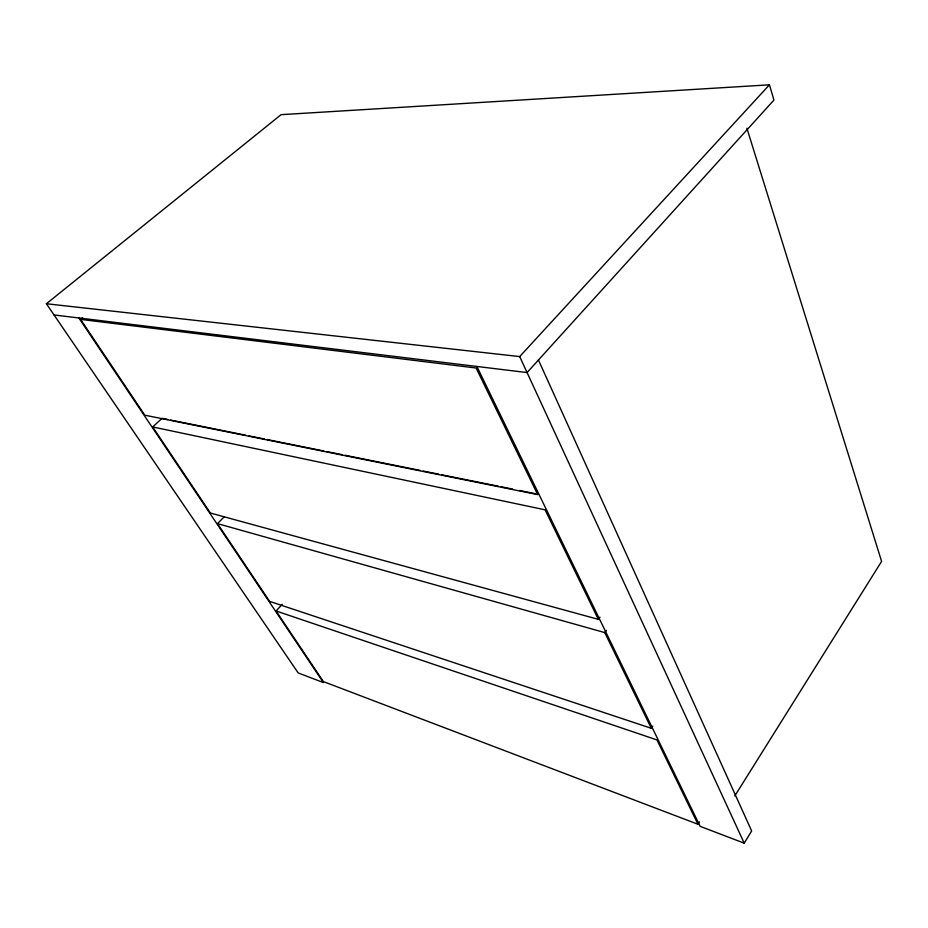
<?xml version="1.0" encoding="UTF-8"?>
<svg xmlns="http://www.w3.org/2000/svg" width="928" height="928" viewBox="0 0 928 928"><rect width="100%" height="100%" fill="white"/><g stroke="black" fill="none" stroke-linecap="round" stroke-linejoin="round"><path stroke-width="1.39" d="M476.888 366.456L700.141 826.349L744.233 843.181L751.657 830.954L538.449 360.029M734.825 795.911L881.6 561.394L746.889 128.203M282.24 604.29L276.057 610.972L323.396 681.593L697.949 824.261L699.445 821.895M224.193 516.908L217.488 523.612L269.63 601.379L651.294 728.294L652.79 726.114M651.294 728.294L604.766 632.594L606.402 630.39M167.759 419.479L162.075 418.342L152.691 426.938L210.389 513.022L598.328 619.347L599.987 617.155M78.868 317.979L323.42 682.579L298.201 672.951L46.4 303.746L519.703 356.584L769.44 84.819L773.94 100.062L527.081 372.569L54.044 314.952M80.585 319.383L476.122 368.01L537.672 494.601L144.814 415.187L80.585 319.383L82.65 317.678M46.4 303.746L281.08 114.666L769.44 84.819M170.59 420.059L245.804 435.232M248.634 435.812L264.248 438.956M267.078 439.536L323.837 450.985M326.679 451.565L342.281 454.708M345.123 455.288L420.326 470.461M423.168 471.041L438.77 474.185M441.612 474.765L498.371 486.214M501.213 486.782L512.558 489.079M519.657 490.506L535.259 493.661M152.691 426.938L545.072 509.82L598.328 619.347M217.488 523.612L604.766 632.594M276.057 610.972L656.943 739.918L697.949 824.261M519.703 356.584L744.233 843.181"/></g></svg>
